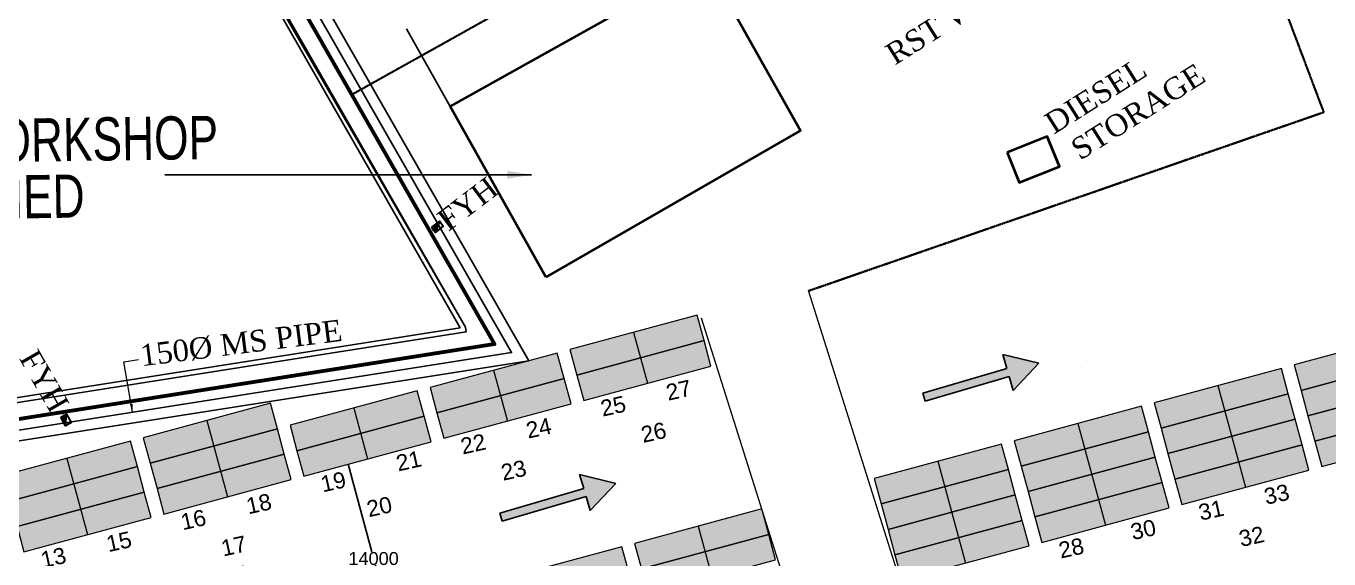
# Model space of a CAD drawing. Header units: inches. Extents: x -1774894 to -657573, y 144736 to 934842.
# Drawn here: x -1619075 to -1498552, y 677924 to 727260 of the extents above; entities that cross this region are included whole.
import ezdxf

# ---------------------------------------------------------------- set-up
doc = ezdxf.new("R2010")
doc.units = ezdxf.units.IN
doc.header["$MEASUREMENT"] = 0
doc.linetypes.add('ACAD_ISO02W100', pattern=[15, 12, -3])
for name, color, linetype in [('A-ANNO-TEXT', 7, 'Continuous'), ('A-WALL-PRHT-EXTR', 8, 'Continuous'), ('C-ROAD-OTLN', 142, 'Continuous'), ('hatch - 3', 42, 'Continuous'), ('siding cl', 7, 'Continuous')]:
    doc.layers.add(name, color=color, linetype=linetype)
for name, color, linetype, lineweight in [('Container', 5, 'Continuous', 9), ('grid', 7, 'Continuous', 18), ('IR PROP. DETAILS', 190, 'Continuous', 0), ('P ARROW', 1, 'Continuous', 15), ('P FIRE', 6, 'Continuous', 35), ('P FIXTURE', 54, 'Continuous', 30), ('P TEXT', 255, 'Continuous', 20), ('Platform', 7, 'Continuous', 0), ('PLOT BOUNDARY', 4, 'ACAD_ISO02W100', 35)]:
    doc.layers.add(name, color=color, linetype=linetype, lineweight=lineweight)
doc.layers.add('PAVED AREA', color=7, linetype='Continuous', true_color=0xf2f2f2)
doc.styles.add('2MM', font='romans', dxfattribs={"height": 0.07874})
doc.styles.add('ANNO', font='arial.ttf')
doc.styles.add('ARIAL', font='arial.ttf')
doc.styles.get("Standard").update_dxf_attribs({"font": 'arial.ttf'})
doc.styles.add('SWISS', font='swisscl.ttf')
doc.dimstyles.new('Architectural Metric', dxfattribs={"dimscale": 1500, "dimtxt": 2.38, "dimasz": 1.5, "dimexe": 1.5, "dimexo": 2.38, "dimgap": 0.5, "dimtad": 1, "dimtoh": 1, "dimdec": 0, "dimrnd": 1, "dimzin": 0, "dimdsep": 46, "dimtxsty": 'ANNO', "dimblk": 'ARCHTICK', "dimcen": 2.38, "dimdle": 1.5, "dimclrd": 256, "dimclre": 256, "dimclrt": 256, "dimadec": 0, "dimazin": 0, "dimtfac": 1, "dimtdec": 0, "dimtofl": 0, "dimtmove": 0, "dimatfit": 3, "dimfxl": 1, "dimtolj": 1, "dimtzin": 0, "dimlwd": 25, "dimarcsym": 0})
doc.dimstyles.get("Standard").update_dxf_attribs({"dimtxt": 0.18, "dimasz": 0.18, "dimexe": 0.18, "dimexo": 0.0625, "dimgap": 0.09, "dimtad": 0, "dimtih": 1, "dimtoh": 1, "dimdec": 4, "dimzin": 0, "dimdsep": 46, "dimtxsty": 'Standard', "dimcen": 0.09, "dimadec": 0, "dimazin": 0, "dimtfac": 1, "dimtdec": 4, "dimtofl": 0, "dimtmove": 0, "dimatfit": 3, "dimfxl": 1, "dimtolj": 1, "dimtzin": 0, "dimarcsym": 0})

# ---------------------------------------------------------------- blocks, each defined once
blk = doc.blocks.new('_ArchTick')
at = {"color": 0, "linetype": 'ByBlock', "const_width": 0.15}
blk.add_lwpolyline([(-0.5, -0.5), (0.5, 0.5)], dxfattribs=at)
blk = doc.blocks.new('A$C504613C0')
at = {"layer": 'P FIXTURE', "ltscale": 7.5}
blk.add_hatch(color=256, dxfattribs=at).paths.add_polyline_path([(900, 2041), (0, 2041), (0, 1441)])
blk.add_line((900, 2041), (0, 1441), dxfattribs=at)
blk.add_lwpolyline([(0, 2041), (0, 1441), (900, 1441), (900, 2041)], close=True, dxfattribs=at)
at = {"layer": 'P TEXT', "ltscale": 3, "insert": (942, 2748), "char_height": 2000, "width": 301259.33, "attachment_point": 1, "style": '2MM'}
blk.add_mtext('{\\fBookman Old Style|b0|i0|c0|p18;FYH}', dxfattribs=at)
blk = doc.blocks.new('*D639')
at = {"layer": 'Defpoints', "color": 0}
for p in [(-1589293, 686696), (-1585635, 673183), (-1585635, 673183)]:
    blk.add_point(p, dxfattribs=at)
at = {"layer": 'Platform', "color": 0, "lineweight": -2}
for p, q in [((-1589293, 686696), (-1589293, 686696)), ((-1585635, 673183), (-1585635, 673183))]:
    blk.add_line(p, q, dxfattribs=at)
at = {"layer": 'Platform', "lineweight": -2}
for p, q in [((-1589293, 686696), (-1587093, 678570)), ((-1585635, 673183), (-1586761, 677344))]:
    blk.add_line(p, q, dxfattribs=at)
at = {"layer": 'Platform'}
for points in [[(-1589293, 686696), (-1589293, 686696), (-1589293, 686696)], [(-1585635, 673183), (-1585635, 673183), (-1585635, 673183)]]:
    blk.add_solid(points, dxfattribs=at)
at = {"layer": 'Platform', "insert": (-1586927, 677957), "char_height": 1200, "attachment_point": 5}
blk.add_mtext('\\A1;14000', dxfattribs=at)
blk = doc.blocks.new('XZCZXDC')
at = {"layer": 'IR PROP. DETAILS'}
h = blk.add_hatch(color=256, dxfattribs=at)
h.set_gradient(color1=(96, 92, 93), color2=(117, 112, 114), one_color=1, tint=0.45, name='CYLINDER')
h.paths.add_polyline_path([(-17331, 724408), (-17331, 723057), (-25422, 723057), (-25422, 722286), (-17331, 722286), (-17331, 720935), (-14360, 722671)])
at = {"layer": 'siding cl'}
for p, q in [((-17331, 724408), (-17331, 723057)), ((-17331, 723057), (-25422, 723057)), ((-25422, 723057), (-25422, 722286)), ((-17331, 722286), (-25422, 722286)), ((-17331, 720935), (-17331, 722286))]:
    blk.add_line(p, q, dxfattribs=at)
for points in [[(-17331, 724408), (-14360, 722671)], [(-17331, 720935), (-14360, 722671)]]:
    blk.add_lwpolyline(points, dxfattribs=at)

msp = doc.modelspace()

# ---------------------------------------------------------------- hatches: boundary and pattern name
at = {"layer": 'grid'}
h = msp.add_hatch(color=256, dxfattribs=at)
h.set_gradient(color1=(158, 158, 255), color2=(173, 173, 255), one_color=1, tint=0.84, name='CYLINDER')
h.paths.add_polyline_path([(-1556992.949, 700492.002), (-1568755.788, 697307.883), (-1568659.351, 696929.352), (-1568124.277, 694952.671), (-1556355.821, 698138.311)])
h.paths.add_polyline_path([(-1556355.821, 698138.311), (-1568124.277, 694952.671), (-1567487.149, 692598.98), (-1555718.693, 695784.62)])
h = msp.add_hatch(color=256, dxfattribs=at)
h.set_gradient(color1=(158, 158, 255), color2=(173, 173, 255), one_color=1, tint=0.84, name='CYLINDER')
h.paths.add_polyline_path([(-1490003.203, 699069.493), (-1501766.043, 695885.374), (-1501669.605, 695506.842), (-1501134.532, 693530.162), (-1489366.075, 696715.802)])
h.paths.add_polyline_path([(-1489366.075, 696715.802), (-1501134.532, 693530.162), (-1500497.404, 691176.471), (-1488728.947, 694362.111)])
h = msp.add_hatch(color=256, dxfattribs=at)
h.set_gradient(color1=(158, 158, 255), color2=(173, 173, 255), one_color=1, tint=0.84, name='CYLINDER')
h.paths.add_polyline_path([(-1569938.058, 696987.851), (-1581700.897, 693803.731), (-1581604.46, 693425.2), (-1581069.386, 691448.52), (-1569300.93, 694634.16)])
h.paths.add_polyline_path([(-1569300.93, 694634.16), (-1581069.386, 691448.52), (-1580432.258, 689094.829), (-1568663.802, 692280.468)])
h = msp.add_hatch(color=256, dxfattribs=at)
h.set_gradient(color1=(158, 158, 255), color2=(173, 173, 255), one_color=1, tint=0.84, name='CYLINDER')
h.paths.add_polyline_path([(-1502948.312, 695565.341), (-1514711.152, 692381.222), (-1514614.714, 692002.691), (-1514079.64, 690026.01), (-1502311.184, 693211.65)])
h.paths.add_polyline_path([(-1502311.184, 693211.65), (-1514079.64, 690026.01), (-1513442.513, 687672.319), (-1501674.056, 690857.959)])
h = msp.add_hatch(color=256, dxfattribs=at)
h.set_gradient(color1=(158, 158, 255), color2=(173, 173, 255), one_color=1, tint=0.84, name='CYLINDER')
h.paths.add_polyline_path([(-1488728.947, 694362.111), (-1500491.787, 691177.991), (-1500395.349, 690799.46), (-1499860.276, 688822.779), (-1488091.819, 692008.419)])
h.paths.add_polyline_path([(-1488091.819, 692008.419), (-1499860.276, 688822.779), (-1499223.148, 686469.088), (-1487454.691, 689654.728)])
h = msp.add_hatch(color=256, dxfattribs=at)
h.set_gradient(color1=(158, 158, 255), color2=(173, 173, 255), one_color=1, tint=0.84, name='CYLINDER')
h.paths.add_polyline_path([(-1582883.167, 693483.699), (-1594646.006, 690299.58), (-1594549.569, 689921.048), (-1594014.495, 687944.368), (-1582246.039, 691130.008)])
h.paths.add_polyline_path([(-1582246.039, 691130.008), (-1594014.495, 687944.368), (-1593377.367, 685590.677), (-1581608.911, 688776.317)])
h = msp.add_hatch(color=256, dxfattribs=at)
h.set_gradient(color1=(158, 158, 255), color2=(173, 173, 255), one_color=1, tint=0.84, name='CYLINDER')
h.paths.add_polyline_path([(-1595828.275, 689979.548), (-1596465.403, 692333.239), (-1608233.86, 689147.599), (-1607596.732, 686793.908)])
h.paths.add_polyline_path([(-1595828.275, 689979.548), (-1607591.115, 686795.428), (-1607494.677, 686416.897), (-1606959.604, 684440.217), (-1595191.148, 687625.856)])
h.paths.add_polyline_path([(-1595191.148, 687625.856), (-1606959.604, 684440.217), (-1606322.476, 682086.525), (-1594554.02, 685272.165)])
h = msp.add_hatch(color=256, dxfattribs=at)
h.set_gradient(color1=(158, 158, 255), color2=(173, 173, 255), one_color=1, tint=0.84, name='CYLINDER')
h.paths.add_polyline_path([(-1515893.421, 692061.19), (-1527656.261, 688877.07), (-1527559.823, 688498.539), (-1527024.749, 686521.859), (-1515256.293, 689707.499)])
h.paths.add_polyline_path([(-1515256.293, 689707.499), (-1527024.749, 686521.859), (-1526387.621, 684168.167), (-1514619.165, 687353.807)])
h = msp.add_hatch(color=256, dxfattribs=at)
h.set_gradient(color1=(158, 158, 255), color2=(173, 173, 255), one_color=1, tint=0.84, name='CYLINDER')
h.paths.add_polyline_path([(-1501674.056, 690857.959), (-1513436.896, 687673.839), (-1513340.458, 687295.308), (-1512805.385, 685318.628), (-1501036.928, 688504.268)])
h.paths.add_polyline_path([(-1501036.928, 688504.268), (-1512805.385, 685318.628), (-1512168.257, 682964.937), (-1500399.8, 686150.576)])
h = msp.add_hatch(color=256, dxfattribs=at)
h.set_gradient(color1=(158, 158, 255), color2=(173, 173, 255), one_color=1, tint=0.84, name='CYLINDER')
h.paths.add_polyline_path([(-1609410.512, 688829.087), (-1621178.969, 685643.447), (-1620541.841, 683289.756), (-1608773.384, 686475.396)])
h.paths.add_polyline_path([(-1608773.384, 686475.396), (-1620536.224, 683291.277), (-1620439.786, 682912.745), (-1619904.713, 680936.065), (-1608136.256, 684121.705)])
h.paths.add_polyline_path([(-1608136.256, 684121.705), (-1619904.713, 680936.065), (-1619267.585, 678582.374), (-1607499.128, 681768.014)])
h = msp.add_hatch(color=256, dxfattribs=at)
h.set_gradient(color1=(158, 158, 255), color2=(173, 173, 255), one_color=1, tint=0.84, name='CYLINDER')
h.paths.add_polyline_path([(-1528838.53, 688557.038), (-1540601.369, 685372.919), (-1540504.932, 684994.387), (-1539969.858, 683017.707), (-1528201.402, 686203.347)])
h.paths.add_polyline_path([(-1528201.402, 686203.347), (-1539969.858, 683017.707), (-1539332.73, 680664.016), (-1527564.274, 683849.656)])
h = msp.add_hatch(color=256, dxfattribs=at)
h.set_gradient(color1=(158, 158, 255), color2=(173, 173, 255), one_color=1, tint=0.84, name='CYLINDER')
h.paths.add_polyline_path([(-1514619.165, 687353.807), (-1526382.005, 684169.688), (-1526285.567, 683791.156), (-1525750.493, 681814.476), (-1513982.037, 685000.116)])
h.paths.add_polyline_path([(-1513982.037, 685000.116), (-1525750.493, 681814.476), (-1525113.365, 679460.785), (-1513344.909, 682646.425)])
h = msp.add_hatch(color=256, dxfattribs=at)
h.set_gradient(color1=(158, 158, 255), color2=(173, 173, 255), one_color=1, tint=0.84, name='CYLINDER')
h.paths.add_polyline_path([(-1527564.274, 683849.656), (-1539327.113, 680665.536), (-1539230.676, 680287.005), (-1538695.602, 678310.325), (-1526927.146, 681495.964)])
h.paths.add_polyline_path([(-1526927.146, 681495.964), (-1538695.602, 678310.325), (-1538058.474, 675956.633), (-1526290.018, 679142.273)])
h = msp.add_hatch(color=256, dxfattribs=at)
h.set_gradient(color1=(158, 158, 255), color2=(173, 173, 255), one_color=1, tint=0.84, name='CYLINDER')
h.paths.add_polyline_path([(-1551017.336, 682553.388), (-1562780.176, 679369.269), (-1562683.738, 678990.737), (-1562148.665, 677014.057), (-1550380.208, 680199.697)])
h.paths.add_polyline_path([(-1550380.208, 680199.697), (-1562148.665, 677014.057), (-1561511.537, 674660.366), (-1549743.08, 677846.006)])
h = msp.add_hatch(color=256, dxfattribs=at)
h.set_gradient(color1=(158, 158, 255), color2=(173, 173, 255), one_color=1, tint=0.84, name='CYLINDER')
h.paths.add_polyline_path([(-1563962.445, 679049.237), (-1575725.285, 675865.117), (-1575628.847, 675486.586), (-1575093.774, 673509.906), (-1563325.317, 676695.545)])
h.paths.add_polyline_path([(-1563325.317, 676695.545), (-1575093.774, 673509.906), (-1574456.646, 671156.214), (-1562688.189, 674341.854)])
at = {"layer": 'P FIXTURE', "ltscale": 7.5}
msp.add_hatch(color=256, dxfattribs=at).paths.add_polyline_path([(-1615414.884, 690263.037), (-1615863.984, 691042.979), (-1615344.022, 691342.378)])

# ---------------------------------------------------------------- linework, layer by layer
at = {"layer": 'A-WALL-PRHT-EXTR', "ltscale": 0.2}
for p, q in [((-1578920.937, 699320.371), (-1621807.437, 774266.693)), ((-1578431.178, 699370.541), (-1621416.863, 774490.192)), ((-1628418.535, 691525.387), (-1578920.937, 699320.371)), ((-1578431.178, 699370.541), (-1578365.317, 698952.326)), ((-1628322.476, 691084.969), (-1578365.317, 698952.326))]:
    msp.add_line(p, q, dxfattribs=at)
at = {"layer": 'C-ROAD-OTLN', "linetype": 'Continuous'}
for p, q in [((-1581959.622, 705536.674), (-1621416.863, 774490.192)), ((-1520861.982, 696297.682), (-1520861.982, 696297.682))]:
    msp.add_line(p, q, dxfattribs=at)
for points in [[(-1623915.438, 783990.845), (-1574156.038, 697033.784), (-1627778.145, 688589.264), (-1656514.465, 680534.399), (-1697476.296, 659219.167), (-1601334.176, 567514.373), (-1594127.483, 557381.169)], [(-1623047.495, 784487.508), (-1572567.738, 696271.589), (-1627564.682, 687610.556), (-1656144.782, 679599.48), (-1695774.201, 658977.593), (-1600574.717, 568171.93), (-1593312.56, 557960.738)]]:
    msp.add_lwpolyline(points, dxfattribs=at)
at = {"layer": 'Container'}
for p, q in [((-1562877.177, 698899.183), (-1561602.921, 694191.8)), ((-1575822.286, 695395.031), (-1574548.03, 690687.648)), ((-1508832.54, 693972.521), (-1506284.028, 684557.756)), ((-1588767.395, 691890.879), (-1587493.139, 687183.497)), ((-1602349.632, 690740.419), (-1600438.248, 683679.345)), ((-1521777.649, 690468.37), (-1519229.137, 681053.605)), ((-1615294.74, 687236.267), (-1613383.356, 680175.194)), ((-1534722.758, 686964.218), (-1532174.246, 677549.453)), ((-1556901.565, 680960.568), (-1554353.053, 671545.803))]:
    msp.add_line(p, q, dxfattribs=at)
for points in [[(-1568124.277, 694952.671), (-1556355.821, 698138.311), (-1556992.949, 700492.002), (-1568761.405, 697306.363)], [(-1501134.532, 693530.162), (-1489366.075, 696715.802), (-1490003.203, 699069.493), (-1501771.66, 695883.853)], [(-1567487.149, 692598.98), (-1555718.693, 695784.62), (-1556355.821, 698138.311), (-1568124.277, 694952.671)], [(-1581069.386, 691448.52), (-1569300.93, 694634.16), (-1569938.058, 696987.851), (-1581706.514, 693802.211)], [(-1500497.404, 691176.471), (-1488728.947, 694362.111), (-1489366.075, 696715.802), (-1501134.532, 693530.162)], [(-1514079.64, 690026.01), (-1502311.184, 693211.65), (-1502948.312, 695565.341), (-1514716.768, 692379.702)], [(-1580432.258, 689094.829), (-1568663.802, 692280.468), (-1569300.93, 694634.16), (-1581069.386, 691448.52)], [(-1499860.276, 688822.779), (-1488091.819, 692008.419), (-1488728.947, 694362.111), (-1500497.404, 691176.471)], [(-1594014.495, 687944.368), (-1582246.039, 691130.008), (-1582883.167, 693483.699), (-1594651.623, 690298.059)], [(-1513442.513, 687672.319), (-1501674.056, 690857.959), (-1502311.184, 693211.65), (-1514079.64, 690026.01)], [(-1607596.732, 686793.908), (-1595828.275, 689979.548), (-1596465.403, 692333.239), (-1608233.86, 689147.599)], [(-1527024.749, 686521.859), (-1515256.293, 689707.499), (-1515893.421, 692061.19), (-1527661.877, 688875.55)], [(-1499223.148, 686469.088), (-1487454.691, 689654.728), (-1488091.819, 692008.419), (-1499860.276, 688822.779)], [(-1593377.367, 685590.677), (-1581608.911, 688776.317), (-1582246.039, 691130.008), (-1594014.495, 687944.368)], [(-1512805.385, 685318.628), (-1501036.928, 688504.268), (-1501674.056, 690857.959), (-1513442.513, 687672.319)], [(-1606959.604, 684440.217), (-1595191.148, 687625.856), (-1595828.275, 689979.548), (-1607596.732, 686793.908)], [(-1526387.621, 684168.167), (-1514619.165, 687353.807), (-1515256.293, 689707.499), (-1527024.749, 686521.859)], [(-1620541.841, 683289.756), (-1608773.384, 686475.396), (-1609410.512, 688829.087), (-1621178.969, 685643.447)], [(-1539969.858, 683017.707), (-1528201.402, 686203.347), (-1528838.53, 688557.038), (-1540606.986, 685371.398)], [(-1512168.257, 682964.937), (-1500399.8, 686150.576), (-1501036.928, 688504.268), (-1512805.385, 685318.628)], [(-1606322.476, 682086.525), (-1594554.02, 685272.165), (-1595191.148, 687625.856), (-1606959.604, 684440.217)], [(-1525750.493, 681814.476), (-1513982.037, 685000.116), (-1514619.165, 687353.807), (-1526387.621, 684168.167)], [(-1619904.713, 680936.065), (-1608136.256, 684121.705), (-1608773.384, 686475.396), (-1620541.841, 683289.756)], [(-1539332.73, 680664.016), (-1527564.274, 683849.656), (-1528201.402, 686203.347), (-1539969.858, 683017.707)], [(-1525113.365, 679460.785), (-1513344.909, 682646.425), (-1513982.037, 685000.116), (-1525750.493, 681814.476)], [(-1619267.585, 678582.374), (-1607499.128, 681768.014), (-1608136.256, 684121.705), (-1619904.713, 680936.065)], [(-1538695.602, 678310.325), (-1526927.146, 681495.964), (-1527564.274, 683849.656), (-1539332.73, 680664.016)], [(-1562148.665, 677014.057), (-1550380.208, 680199.697), (-1551017.336, 682553.388), (-1562785.793, 679367.748)], [(-1538058.474, 675956.633), (-1526290.018, 679142.273), (-1526927.146, 681495.964), (-1538695.602, 678310.325)], [(-1561511.537, 674660.366), (-1549743.08, 677846.006), (-1550380.208, 680199.697), (-1562148.665, 677014.057)], [(-1575093.774, 673509.906), (-1563325.317, 676695.545), (-1563962.445, 679049.237), (-1575730.901, 675863.597)]]:
    msp.add_lwpolyline(points, close=True, dxfattribs=at)
at = {"layer": 'hatch - 3'}
msp.add_lwpolyline([(-1626519.269, 782500.856), (-1578431.178, 699370.541)], dxfattribs=at)
at = {"layer": 'IR PROP. DETAILS'}
for p, q in [((-1546718.579, 702804.672), (-1524025.689, 630978.326)), ((-1556609.761, 700254.238), (-1533751.809, 627905.446))]:
    msp.add_line(p, q, dxfattribs=at)
at = {"layer": 'P FIRE', "lineweight": 60}
msp.add_lwpolyline([(-1624783.382, 783494.182), (-1575744.337, 697795.98), (-1627991.608, 689567.972), (-1656884.147, 681469.318), (-1699178.391, 659460.741), (-1602093.635, 566856.817), (-1594362.836, 555986.676), (-1588377.507, 560243.418), (-1586481.983, 560985.388), (-1517064.567, 592307.074), (-1475275.668, 610650.943), (-1445713.886, 628996.528), (-1333323.285, 698788.162)], dxfattribs=at)
at = {"layer": 'P FIRE', "ltscale": 7.5, "const_width": 50}
for points in [[(-1581375.125, 708400.081), (-1581688.718, 708184.084)], [(-1615604.003, 691192.679), (-1615793.469, 691488.96)]]:
    msp.add_lwpolyline(points, dxfattribs=at)
at = {"layer": 'P FIXTURE', "ltscale": 7.5}
msp.add_line((-1615414.884, 690263.037), (-1615344.022, 691342.378), dxfattribs=at)
msp.add_lwpolyline([(-1615863.984, 691042.979), (-1615344.022, 691342.378), (-1614894.923, 690562.436), (-1615414.884, 690263.037)], close=True, dxfattribs=at)
at = {"layer": 'PAVED AREA'}
msp.add_line((-1583871.044, 727004.723), (-1579833.238, 719801.263), dxfattribs=at)
at = {"layer": 'PAVED AREA', "color": 1, "lineweight": 40}
msp.add_lwpolyline([(-1570979.089, 704005.429), (-1579833.238, 719801.263), (-1556126.305, 733089.875), (-1547439.068, 717591.813), (-1570979.089, 704005.429)], dxfattribs=at)
msp.add_lwpolyline([(-1528314.257, 715545.748), (-1527195.712, 712762.07), (-1523484.143, 714253.463), (-1524602.687, 717037.14)], close=True, dxfattribs=at)
at = {"layer": 'PLOT BOUNDARY'}
msp.add_lwpolyline([(-1588964.242, 720898.429), (-1550885.619, 742182.613), (-1547885.378, 737758.779), (-1512616.286, 755359.838), (-1499029.683, 719277.06), (-1546697.542, 702738.087), (-1546697.542, 702738.087)], dxfattribs=at)

# ---------------------------------------------------------------- block references
at = {"layer": 'IR PROP. DETAILS', "xscale": -1}
for p, rotation in [((-1715668.818, 1393353.869), 196.4011063248318), ((-1754805.762, 1382239.941), 196.4011063248309), ((-1786027.887, 1373755.135), 196.4011063248309)]:
    msp.add_blockref('XZCZXDC', p, dxfattribs=dict(at, rotation=rotation))
at = {"layer": 'P FIRE', "ltscale": 7.5, "rotation": 37.22267443200747}
msp.add_blockref('A$C504613C0', (-1580321.745, 707013.444), dxfattribs=at)

# ---------------------------------------------------------------- texts
at = {"color": 7, "style": 'SWISS'}
for s, p in [('WORKSHOP', (-1625652.47, 714606.798)), ('SHED', (-1625018.577, 709369.516))]:
    msp.add_text(s, height=4000, rotation=0.83581702, dxfattribs=at).set_placement(p)
at = {"layer": 'A-ANNO-TEXT', "char_height": 1500, "attachment_point": 2, "rotation": 12.53789219, "style": 'ARIAL'}
for s, insert in [('{\\C7;27}', (-1558869.337, 694283.039)), ('{\\C7;25}', (-1564928.391, 692810.548)), ('{\\C7;24}', (-1571814.445, 690778.888)), ('{\\C7;26}', (-1561190.466, 690377.916)), ('{\\C7;22}', (-1577873.499, 689306.396)), ('{\\C7;21}', (-1583834.901, 687739.622)), ('{\\C7;23}', (-1574135.575, 686873.764)), ('{\\C7;19}', (-1590818.608, 685802.244)), ('{\\C7;33}', (-1503550.444, 684648.996)), ('{\\C7;18}', (-1597704.663, 683770.584)), ('{\\C7;20}', (-1586558.788, 683500.017)), ('{\\C7;16}', (-1603763.717, 682298.093)), ('{\\C7;31}', (-1509609.498, 683176.504)), ('{\\C7;30}', (-1515893.125, 681379.886)), ('{\\C7;15}', (-1610649.772, 680266.433)), ('{\\C7;17}', (-1600025.793, 679865.461)), ('{\\C7;28}', (-1522554.607, 679672.352)), ('{\\C7;32}', (-1505871.573, 680743.873)), ('{\\C7;13}', (-1616708.826, 678793.941))]:
    msp.add_mtext(s, dxfattribs=dict(at, insert=insert))
at = {"layer": 'P TEXT', "ltscale": 3, "char_height": 2000, "attachment_point": 1, "rotation": 32.27374912, "style": '2MM'}
for s, insert in [('{\\fBookman Old Style|b0|i0|c0|p18;\\C7;RST WORKSHOP}', (-1539776.824, 725285.193)), ('{\\fBookman Old Style|b0|i0|c0|p18;\\C7;DIESEL\\P STORAGE}', (-1525058.934, 718888.061))]:
    msp.add_mtext(s, dxfattribs=dict(at, insert=insert))
at = {"layer": 'P TEXT', "ltscale": 3, "char_height": 2000, "width": 301259.32758, "style": '2MM'}
for s, insert, attachment_point, rotation in [('{\\fBookman Old Style|b0|i0|c0|p18;150%%C MS PIPE}', (-1608636.347, 697745.6, 0), 1, 7.22783573), ('{\\fBookman Old Style|b0|i0|c0|p18;FYH}', (-1619755.382, 696518.978), 7, 299.93383511)]:
    msp.add_mtext(s, dxfattribs=dict(at, insert=insert, attachment_point=attachment_point, rotation=rotation))

# ---------------------------------------------------------------- dimensions: what is measured, and where the dimension line sits
at = {"layer": 'Platform'}
dim = msp.add_linear_dim(base=(-1585634.884, 673182.657), p1=(-1589292.935, 686696.304), p2=(-1585634.884, 673182.657), angle=285.14658197, dimstyle='Standard', override={"dimtxt": 1200, "dimdec": 0, "dimclrd": 256, "dimclrt": 256, "dimtdec": 0}, dxfattribs=at)
dim.commit()
dim.dimension.update_dxf_attribs({"geometry": '*D639', "text_midpoint": (-1586927.324, 677957.217), "dimtype": 161})

# ---------------------------------------------------------------- leaders
at = {"layer": 'P ARROW', "ltscale": 7.5}
msp.add_leader([(-1609216.914, 691512.325), (-1610017.212, 696172.471), (-1608670.379, 696386.541)], dimstyle='Architectural Metric', override={"dimscale": 1500, "dimasz": 0.5, "dimgap": 0.5, "dimtad": 0, "dimclrd": 256, "dimclre": 256, "dimclrt": 256, "dimlwd": -1, "dimlwe": -1}, dxfattribs=at)
at = {"layer": 'PAVED AREA'}
msp.add_leader([(-1572309.472, 713490.761), (-1606237.514, 713490.761)], dimstyle='Architectural Metric', override={"dimtad": 0, "dimarcsym": 1}, dxfattribs=at)

doc.saveas('drawing.dxf')
